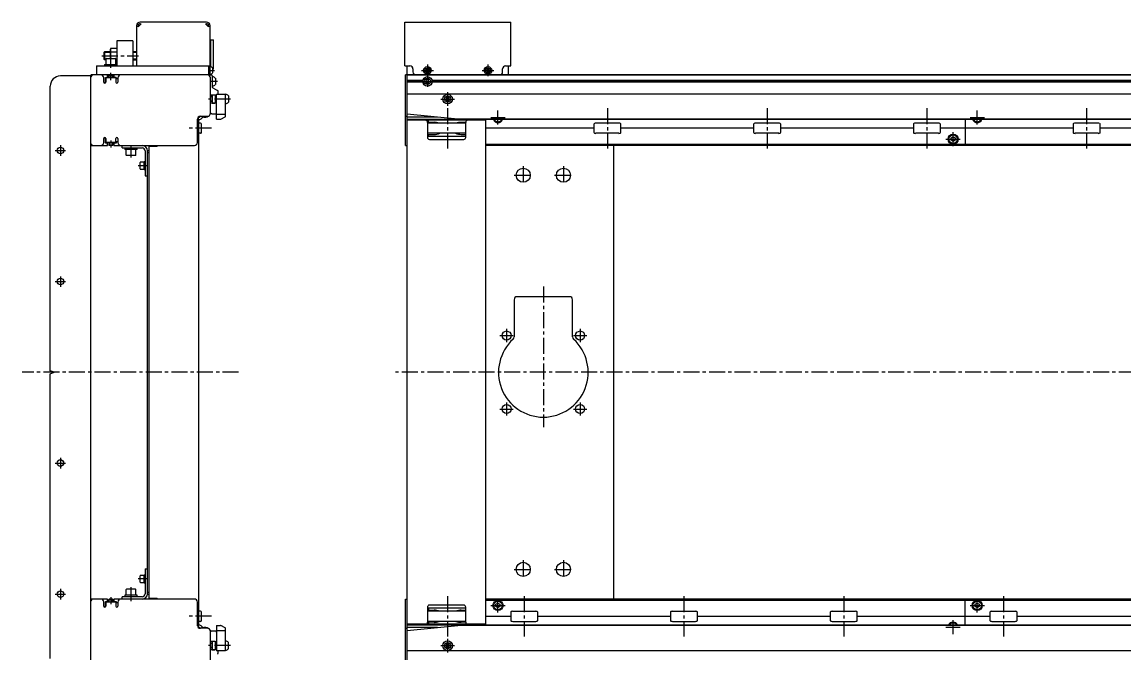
# Model space of a CAD drawing. Extents: x -10 to 4391, y -8 to 1101.
# Drawn here: x -10 to 1084, y 474 to 1101 of the extents above; entities that cross this region are included whole.
import ezdxf

# ---------------------------------------------------------------- set-up
doc = ezdxf.new("R2010")
doc.units = 0
doc.header["$LTSCALE"] = 0.5
doc.linetypes.add('CENTER', pattern=[50.8, 31.75, -6.35, 6.35, -6.35])
for name, color, linetype in [('MSM_CENTER', 1, 'CENTER'), ('MSM_CONTINUOUS', 7, 'CONTINUOUS'), ('MSM_NARROW', 5, 'CONTINUOUS')]:
    doc.layers.add(name, color=color, linetype=linetype)

msp = doc.modelspace()

# ---------------------------------------------------------------- linework, layer by layer
at = {"layer": 'MSM_CENTER'}
for p, q in [((69, 1067.4), (105.6, 1067.4)), ((78, 1055.4), (78, 1066.9)), ((174.6, 1052.9), (180.8, 1052.9)), ((386.4, 1052.9), (398.1, 1052.9)), ((392.2, 1058.7), (392.2, 1035.3)), ((446.4, 1052.9), (458.1, 1052.9)), ((452.2, 1058.7), (452.2, 1047.1)), ((78, 1043.4), (78, 1050.4)), ((183.8, 1042), (177, 1042)), ((385.5, 1042), (399, 1042)), ((412.2, 1031.3), (412.2, 1017.8)), ((196.7, 1024.5), (175, 1024.5)), ((405.5, 1024.5), (419, 1024.5)), ((412.2, 1015.5), (412.2, 975.5)), ((462.2, 999.2), (462.2, 1013.3)), ((570.7, 1015.5), (570.7, 975.5)), ((729.2, 1015.5), (729.2, 975.5)), ((887.7, 1015.5), (887.7, 975.5)), ((937.7, 999.2), (937.7, 1013.3)), ((1046.2, 1015.5), (1046.2, 975.5)), ((455.2, 1006.2), (469.2, 1006.2)), ((930.7, 1006.2), (944.8, 1006.2)), ((178, 995.5), (155.5, 995.5)), ((913.7, 977.7), (913.7, 991.8)), ((28, 978.6), (28, 968.1)), ((78, 983.4), (78, 976.4)), ((98, 978.1), (98, 966.6)), ((906.7, 984.7), (920.8, 984.7)), ((22.8, 973.4), (33.2, 973.4)), ((114.1, 958.4), (105.1, 958.4)), ((487.2, 957.9), (487.2, 939.9)), ((527.2, 957.9), (527.2, 939.9)), ((478.2, 948.9), (496.3, 948.9)), ((518.2, 948.9), (536.2, 948.9)), ((22.8, 843.4), (33.2, 843.4)), ((28, 848.6), (28, 838.1)), ((507.2, 838.4), (507.2, 698.9)), ((464.2, 789.9), (477.2, 789.9)), ((470.7, 796.4), (470.7, 783.4)), ((537.2, 789.9), (550.3, 789.9)), ((543.7, 796.4), (543.7, 783.4)), ((204.8, 753.4), (-10, 753.4)), ((3633.9, 753.4), (359.7, 753.4)), ((470.7, 723.4), (470.7, 710.4)), ((543.7, 723.4), (543.7, 710.4)), ((464.2, 716.9), (477.2, 716.9)), ((537.2, 716.9), (550.3, 716.9)), ((28, 668.6), (28, 658.1)), ((22.8, 663.4), (33.2, 663.4)), ((487.2, 566.9), (487.2, 548.9)), ((527.2, 566.9), (527.2, 548.9)), ((114.1, 548.4), (105.1, 548.4)), ((478.2, 557.9), (496.3, 557.9)), ((518.2, 557.9), (536.2, 557.9)), ((28, 538.6), (28, 528.1)), ((98, 540.2), (98, 526.4)), ((22.8, 533.4), (33.2, 533.4)), ((78, 530.4), (78, 523.4)), ((412.2, 531.3), (412.2, 491.3)), ((462.2, 515), (462.2, 529)), ((488.2, 531.3), (488.2, 491.3)), ((646.7, 531.3), (646.7, 491.3)), ((805.2, 531.3), (805.2, 491.3)), ((937.7, 515), (937.7, 529)), ((963.7, 531.3), (963.7, 491.3)), ((455.2, 522), (469.2, 522)), ((930.7, 522), (944.8, 522)), ((178, 511.3), (155.5, 511.3)), ((913.7, 493.5), (913.7, 507.5)), ((906.7, 500.5), (920.8, 500.5)), ((196.7, 482.2), (175, 482.2)), ((405.5, 482.2), (419, 482.2)), ((412.2, 489), (412.2, 475.5))]:
    msp.add_line(p, q, dxfattribs=at)
at = {"layer": 'MSM_CONTINUOUS'}
for p, q in [((103.6, 1097.3), (103.6, 1057.4)), ((108.2, 1099.3), (105.2, 1096.3)), ((105.2, 1096.3), (105.2, 1097.3)), ((173, 1100.9), (107.2, 1100.9)), ((107.2, 1099.3), (108.2, 1099.3)), ((175, 1096.3), (172, 1099.3)), ((172, 1099.3), (173, 1099.3)), ((175, 1097.3), (175, 1096.3)), ((176.6, 1048.4), (176.6, 1097.3)), ((369.8, 1057.4), (369.8, 1100.9)), ((369.8, 1100.9), (474.8, 1100.9)), ((474.8, 1057.4), (474.8, 1100.9)), ((177, 1083.4), (177, 1056.6)), ((177, 1083.4), (180, 1083.4)), ((180, 1056.4), (180, 1083.4)), ((78.2, 1074.9), (77.5, 1073.6)), ((77.5, 1073.6), (77.5, 1064.9)), ((78.2, 1074.9), (84, 1074.9)), ((100, 1082.4), (84, 1082.4)), ((84, 1082.4), (84, 1057.4)), ((100, 1082.4), (100, 1057.4)), ((71, 1070.7), (71.7, 1071.4)), ((71, 1070.7), (71, 1064.1)), ((71.7, 1063.4), (71, 1064.1)), ((77.5, 1071.4), (71.7, 1071.4)), ((71.7, 1071.4), (71.7, 1063.4)), ((73, 1063.4), (71.7, 1063.4)), ((73, 1064.3), (73, 1058.9)), ((73.6, 1064.9), (82.4, 1064.9)), ((78.2, 1071.2), (84, 1071.2)), ((83, 1058.9), (83, 1064.3)), ((83, 1063.6), (84, 1063.6)), ((103.6, 1071.4), (100, 1071.4)), ((100, 1063.4), (103.6, 1063.4)), ((64, 1057.4), (64, 1048.4)), ((64, 1057.4), (176.6, 1057.4)), ((71.9, 1058.9), (71.9, 1057.4)), ((71.9, 1058.9), (84, 1058.9)), ((83, 1059.9), (84, 1059.9)), ((175, 1057.4), (175, 1048.4)), ((178.8, 1055.4), (178.8, 1050.4)), ((369.8, 1057.4), (374.8, 1057.4)), ((372.2, 449.4), (372.2, 1057.4)), ((377.8, 1054.4), (377.8, 1051.4)), ((392.2, 1054.3), (391, 1053.6)), ((391, 1052.2), (391, 1053.6)), ((391, 1052.2), (392.2, 1051.5)), ((393.5, 1053.6), (392.2, 1054.3)), ((392.2, 1051.5), (393.5, 1052.2)), ((393.5, 1052.2), (393.5, 1053.6)), ((452.2, 1054.3), (451, 1053.6)), ((451, 1052.2), (451, 1053.6)), ((451, 1052.2), (452.2, 1051.5)), ((453.5, 1053.6), (452.2, 1054.3)), ((452.2, 1051.5), (453.5, 1052.2)), ((453.5, 1052.2), (453.5, 1053.6)), ((466.8, 1051.4), (466.8, 1054.4)), ((469.8, 1057.4), (474.8, 1057.4)), ((472.2, 1057.4), (472.2, 1048.4)), ((58, 1047.4), (28, 1047.4)), ((58, 1047.9), (58, 458.9)), ((176.6, 1048.4), (58.5, 1048.4)), ((71, 1041.4), (71, 1045.4)), ((72.8, 1040.9), (72.8, 1045.9)), ((72.8, 1045.9), (76, 1045.9)), ((72.9, 1040.9), (72.8, 1040.9)), ((73, 1045.9), (73, 1041.4)), ((83, 1045.4), (73, 1045.4)), ((74.8, 1045.9), (74.8, 1048.4)), ((75, 1048.4), (75, 1045.9)), ((76.4, 1048.4), (76, 1048)), ((76, 1045.4), (76, 1048)), ((76, 1048), (80, 1048)), ((80, 1048), (79.6, 1048.4)), ((80, 1045.4), (80, 1048)), ((83.3, 1045.9), (80, 1045.9)), ((81, 1045.9), (81, 1048.4)), ((81.2, 1048.4), (81.2, 1045.9)), ((83, 1045.9), (83, 1041.4)), ((83.3, 1045.9), (83.3, 1044.9)), ((83.3, 1044.9), (85, 1044.9)), ((85, 1045.4), (85, 1041.4)), ((178, 1048.3), (174.5, 1048.3)), ((177, 1010.6), (177, 1045.4)), ((178.5, 1042), (179, 1042.9)), ((179, 1041.2), (178.5, 1042)), ((179, 1036.1), (179, 1047.3)), ((181.8, 1045.2), (181.8, 1038.9)), ((3623.9, 1048.4), (370.6, 1048.4)), ((370.6, 978.4), (370.6, 1048.4)), ((3622.2, 1048.3), (372.2, 1048.3)), ((387.6, 1042.9), (372.2, 1042.9)), ((387.5, 1042), (372.2, 1042)), ((387.6, 1041.2), (372.2, 1041.2)), ((392.2, 1043.8), (390.7, 1042.9)), ((390.7, 1042.9), (390.7, 1041.2)), ((390.7, 1041.2), (392.2, 1040.3)), ((393.7, 1042.9), (392.2, 1043.8)), ((392.2, 1040.3), (393.7, 1041.2)), ((393.7, 1041.2), (393.7, 1042.9)), ((3597.6, 1042.9), (396.9, 1042.9)), ((3597.6, 1041.2), (396.9, 1041.2)), ((3597.5, 1042), (397, 1042)), ((397.2, 1048.3), (397.2, 1048.4)), ((427.2, 1048.4), (427.2, 1048.3)), ((18, 754.9), (18, 1037.4)), ((177, 1028.8), (181.5, 1028.8)), ((184.1, 1032.8), (179.5, 1035.3)), ((181.5, 1028.8), (181.5, 1020.3)), ((183, 1004.5), (183, 1029.5)), ((183, 1029.5), (192, 1029.5)), ((184.6, 1029.5), (184.6, 1032)), ((192, 1007.7), (192, 1029.5)), ((3622.2, 1029.5), (372.2, 1029.5)), ((177.4, 1027), (177, 1026.6)), ((177, 1022.5), (177.4, 1022)), ((181.5, 1020.3), (177, 1020.3)), ((178.5, 1027), (177.4, 1027)), ((177.4, 1022), (177.4, 1027)), ((178.5, 1022), (177.4, 1022)), ((181.5, 1028.5), (178.5, 1028.5)), ((178.5, 1028.5), (178.5, 1020.5)), ((178.5, 1020.5), (181.5, 1020.5)), ((181.5, 1027.3), (183, 1027.3)), ((183, 1027), (181.5, 1027)), ((181.5, 1022), (183, 1022)), ((183, 1021.8), (181.5, 1021.8)), ((194.7, 1027.7), (194.7, 1021.4)), ((411.4, 1026), (410.5, 1024.5)), ((410.5, 1024.5), (411.4, 1023)), ((411.4, 1026), (413.1, 1026)), ((411.4, 1023), (413.1, 1023)), ((414, 1024.5), (413.1, 1026)), ((413.1, 1023), (414, 1024.5)), ((167, 1007.4), (173.8, 1007.4)), ((174.5, 1007.4), (174.5, 1007.5)), ((178.3, 1010), (182, 1010)), ((183, 1009.5), (192, 1009.5)), ((187.2, 1004.7), (191.4, 1006.8)), ((370.6, 1007.4), (372.2, 1007.4)), ((422.2, 1004.5), (372.2, 1009.5)), ((164, 981.4), (164, 1004.4)), ((165.5, 1003.4), (164, 1003.4)), ((164.1, 1005.1), (164.1, 1003.4)), ((164.6, 1005.8), (164.6, 1004.6)), ((165.1, 1004.1), (165.6, 1004.1)), ((165.5, 503.4), (165.5, 1003.4)), ((167, 1000.5), (165.5, 1000.5)), ((168, 991.5), (168, 999.5)), ((170.7, 1006.5), (172.4, 1006.5)), ((183, 1004.5), (186.8, 1004.5)), ((402.2, 1006.5), (372.2, 1006.5)), ((3622.2, 1004.1), (372.2, 1004.1)), ((450.2, 1003.4), (372.2, 1003.4)), ((398.8, 1001.4), (392.2, 1001.4)), ((392.2, 1001.4), (392.2, 986.4)), ((430.2, 1000.5), (392.2, 1000.5)), ((393.4, 1001.4), (393.4, 1003.4)), ((3622.2, 1004.5), (422.2, 1004.5)), ((430.2, 1001.4), (425.7, 1001.4)), ((430.2, 986.4), (430.2, 1001.4)), ((431.1, 1003.4), (431.1, 1003.1)), ((450.2, 502.6), (450.2, 1004.1)), ((462.2, 1003.9), (461.9, 1004.1)), ((462.6, 1004.1), (462.2, 1003.9)), ((557.3, 999.5), (557.3, 991.5)), ((582.2, 1000.5), (559.3, 1000.5)), ((584.2, 991.5), (584.2, 999.5)), ((715.8, 999.5), (715.8, 991.5)), ((740.7, 1000.5), (717.8, 1000.5)), ((742.7, 991.5), (742.7, 999.5)), ((874.3, 999.5), (874.3, 991.5)), ((899.2, 1000.5), (876.3, 1000.5)), ((901.2, 991.5), (901.2, 999.5)), ((925.7, 1004.1), (925.7, 979.4)), ((937.7, 1003.9), (937.4, 1004.1)), ((938.1, 1004.1), (937.7, 1003.9)), ((1032.8, 999.5), (1032.8, 991.5)), ((1057.7, 1000.5), (1034.8, 1000.5)), ((1059.7, 991.5), (1059.7, 999.5)), ((71, 981.4), (71, 985.4)), ((72.8, 985.9), (72.9, 985.9)), ((72.8, 980.9), (72.8, 985.9)), ((73, 985.4), (73, 981.4)), ((83, 981.4), (83, 985.4)), ((85, 985.4), (85, 981.4)), ((167, 990.5), (165.5, 990.5)), ((430.2, 990.5), (392.2, 990.5)), ((392.2, 989.4), (398.8, 989.4)), ((430.2, 987.4), (392.2, 987.4)), ((393.4, 987.4), (393.4, 989.4)), ((425.7, 989.4), (430.2, 989.4)), ((557.3, 995.5), (450.2, 995.5)), ((582.2, 990.5), (559.3, 990.5)), ((715.8, 995.5), (584.2, 995.5)), ((740.7, 990.5), (717.8, 990.5)), ((874.3, 995.5), (742.7, 995.5)), ((899.2, 990.5), (876.3, 990.5)), ((1032.8, 995.5), (901.2, 995.5)), ((911.7, 985.9), (913.7, 987.1)), ((911.7, 983.6), (911.7, 985.9)), ((913.7, 987.1), (915.7, 985.9)), ((915.7, 985.9), (915.7, 983.6)), ((1057.7, 990.5), (1034.8, 990.5)), ((1191.3, 995.5), (1059.7, 995.5)), ((58.5, 978.4), (74.8, 978.4)), ((74.8, 980.9), (72.8, 980.9)), ((83, 981.4), (73, 981.4)), ((74.8, 978.4), (74.8, 980.9)), ((76, 981.4), (76, 978.8)), ((76.4, 978.4), (76, 978.8)), ((76, 978.8), (80, 978.8)), ((79.6, 978.4), (76.4, 978.4)), ((80, 978.8), (79.6, 978.4)), ((80, 981.4), (80, 978.8)), ((83.3, 980.9), (81.2, 980.9)), ((81.2, 980.9), (81.2, 978.4)), ((81.2, 978.4), (161, 978.4)), ((83.3, 981.9), (83.3, 980.9)), ((85, 981.9), (83.3, 981.9)), ((89.4, 976.1), (89.4, 978.4)), ((89.4, 976.1), (109.1, 976.1)), ((91.9, 976.1), (91.9, 974.6)), ((104.1, 974.6), (91.9, 974.6)), ((93, 974.6), (93, 969.2)), ((103, 969.2), (103, 974.6)), ((104.1, 974.6), (104.1, 976.1)), ((124, 977.4), (116, 977.4)), ((116, 529.4), (116, 977.4)), ((124, 977.4), (124, 978.4)), ((370.6, 978.4), (372.2, 978.4)), ((394.2, 984.4), (428.2, 984.4)), ((3620.2, 979.4), (450.2, 979.4)), ((3623.9, 978.4), (450.2, 978.4)), ((577.2, 528.4), (577.2, 978.4)), ((913.7, 982.4), (911.7, 983.6)), ((915.7, 983.6), (913.7, 982.4)), ((102.4, 968.6), (93.6, 968.6)), ((112.1, 973.1), (112.1, 948.4)), ((114.4, 533.4), (114.4, 973.4)), ((114.4, 973.4), (116, 973.4)), ((114.4, 971.4), (116, 971.4)), ((107.1, 955.3), (107.1, 961.5)), ((111.1, 961.9), (107.5, 961.9)), ((107.5, 954.9), (111.1, 954.9)), ((112.1, 962.2), (111.1, 962.2)), ((111.1, 954.6), (111.1, 962.2)), ((111.1, 954.6), (112.1, 954.6)), ((112.1, 948.4), (114.4, 948.4)), ((478.2, 825.4), (478.2, 788.5)), ((533.2, 828.4), (481.2, 828.4)), ((536.2, 788.5), (536.2, 825.4)), ((22, 753.4), (18, 754.9)), ((18, 751.9), (22, 753.4)), ((18, 469.4), (18, 751.9)), ((112.1, 558.4), (112.1, 533.7)), ((112.1, 558.4), (114.4, 558.4)), ((107.1, 545.3), (107.1, 551.5)), ((111.1, 551.9), (107.5, 551.9)), ((112.1, 552.2), (111.1, 552.2)), ((111.1, 544.6), (111.1, 552.2)), ((93, 537.6), (93, 532.2)), ((102.4, 538.2), (93.6, 538.2)), ((103, 532.2), (103, 537.6)), ((107.5, 544.9), (111.1, 544.9)), ((111.1, 544.6), (112.1, 544.6)), ((74.8, 528.4), (58.5, 528.4)), ((71, 521.4), (71, 525.4)), ((72.8, 520.9), (72.8, 525.9)), ((72.8, 525.9), (74.8, 525.9)), ((73, 525.4), (73, 521.4)), ((83, 525.4), (73, 525.4)), ((74.8, 525.9), (74.8, 528.4)), ((76.4, 528.4), (76, 528)), ((76, 525.4), (76, 528)), ((76, 528), (80, 528)), ((79.6, 528.4), (76.4, 528.4)), ((80, 528), (79.6, 528.4)), ((80, 525.4), (80, 528)), ((81.2, 528.4), (81.2, 525.9)), ((161, 528.4), (81.2, 528.4)), ((81.2, 525.9), (83.3, 525.9)), ((83, 525.4), (83, 521.4)), ((83.3, 525.9), (83.3, 524.9)), ((85, 525.4), (85, 521.4)), ((109.1, 530.7), (89.4, 530.7)), ((89.4, 528.4), (89.4, 530.7)), ((91.9, 532.2), (91.9, 530.7)), ((104.1, 532.2), (91.9, 532.2)), ((104.1, 530.7), (104.1, 532.2)), ((114.4, 535.4), (116, 535.4)), ((114.4, 533.4), (116, 533.4)), ((116, 529.4), (124, 529.4)), ((124, 528.4), (124, 529.4)), ((164, 502.4), (164, 525.4)), ((370.6, 528.4), (372.2, 528.4)), ((370.6, 458.4), (370.6, 528.4)), ((3623.9, 528.4), (450.2, 528.4)), ((450.2, 527.4), (3620.2, 527.4)), ((925.7, 502.6), (925.7, 527.4)), ((72.9, 520.9), (72.8, 520.9)), ((83.3, 524.9), (85, 524.9)), ((167, 516.3), (165.5, 516.3)), ((168, 507.3), (168, 515.3)), ((392.2, 520.4), (392.2, 505.4)), ((430.2, 519.4), (392.2, 519.4)), ((392.2, 517.4), (398.8, 517.4)), ((430.2, 516.3), (392.2, 516.3)), ((393.4, 519.4), (393.4, 517.4)), ((428.2, 522.4), (394.2, 522.4)), ((425.7, 517.4), (430.2, 517.4)), ((430.2, 505.4), (430.2, 520.4)), ((460.2, 523.2), (462.2, 524.4)), ((460.2, 520.9), (460.2, 523.2)), ((462.2, 519.7), (460.2, 520.9)), ((462.2, 524.4), (464.2, 523.2)), ((464.2, 520.9), (462.2, 519.7)), ((464.2, 523.2), (464.2, 520.9)), ((474.8, 515.3), (474.8, 507.3)), ((476.8, 516.3), (499.7, 516.3)), ((501.7, 507.3), (501.7, 515.3)), ((633.3, 515.3), (633.3, 507.3)), ((635.3, 516.3), (658.2, 516.3)), ((660.2, 507.3), (660.2, 515.3)), ((791.8, 515.3), (791.8, 507.3)), ((793.8, 516.3), (816.7, 516.3)), ((818.7, 507.3), (818.7, 515.3)), ((935.7, 523.2), (937.7, 524.4)), ((935.7, 520.9), (935.7, 523.2)), ((937.7, 519.7), (935.7, 520.9)), ((937.7, 524.4), (939.7, 523.2)), ((939.7, 520.9), (937.7, 519.7)), ((939.7, 523.2), (939.7, 520.9)), ((950.3, 515.3), (950.3, 507.3)), ((952.3, 516.3), (975.2, 516.3)), ((977.2, 507.3), (977.2, 515.3)), ((165.5, 503.4), (164, 503.4)), ((164.1, 501.7), (164.1, 503.4)), ((167, 506.3), (165.5, 506.3)), ((450.2, 503.4), (372.2, 503.4)), ((430.2, 506.3), (392.2, 506.3)), ((398.8, 505.4), (392.2, 505.4)), ((393.4, 505.4), (393.4, 503.4)), ((430.2, 505.4), (425.7, 505.4)), ((431.1, 503.4), (431.1, 503.7)), ((450.2, 511.3), (474.8, 511.3)), ((476.8, 506.3), (499.7, 506.3)), ((501.7, 511.3), (633.3, 511.3)), ((635.3, 506.3), (658.2, 506.3)), ((660.2, 511.3), (791.8, 511.3)), ((793.8, 506.3), (816.7, 506.3)), ((818.7, 511.3), (950.3, 511.3)), ((952.3, 506.3), (975.2, 506.3)), ((977.2, 511.3), (1108.8, 511.3)), ((164.6, 502.1), (164.6, 501)), ((165.6, 502.6), (165.1, 502.6)), ((173.8, 499.4), (167, 499.4)), ((172.4, 500.2), (170.7, 500.2)), ((174.5, 499.3), (174.5, 499.4)), ((177, 461.4), (177, 496.2)), ((182, 496.7), (178.3, 496.7)), ((183, 502.2), (186.8, 502.2)), ((183, 502.2), (183, 477.2)), ((183, 497.2), (192, 497.2)), ((191.4, 500), (187.2, 502.1)), ((192, 477.2), (192, 499.1)), ((370.6, 499.4), (372.2, 499.4)), ((3622.2, 502.6), (372.2, 502.6)), ((372.2, 497.2), (422.2, 502.2)), ((402.2, 500.2), (372.2, 500.2)), ((3622.2, 502.2), (422.2, 502.2)), ((913.4, 502.6), (913.7, 502.9)), ((913.7, 502.9), (914.1, 502.6)), ((177, 486.5), (181.5, 486.5)), ((177.4, 484.7), (177, 484.3)), ((178.5, 484.7), (177.4, 484.7)), ((177.4, 479.7), (177.4, 484.7)), ((181.5, 486.2), (178.5, 486.2)), ((178.5, 486.2), (178.5, 478.2)), ((181.5, 486.5), (181.5, 478)), ((181.5, 485), (183, 485)), ((183, 484.7), (181.5, 484.7)), ((194.7, 479.1), (194.7, 485.4)), ((411.4, 483.7), (410.5, 482.2)), ((410.5, 482.2), (411.4, 480.7)), ((413.1, 483.7), (411.4, 483.7)), ((414, 482.2), (413.1, 483.7)), ((413.1, 480.7), (414, 482.2)), ((177, 480.2), (177.4, 479.7)), ((181.5, 478), (177, 478)), ((178.5, 479.7), (177.4, 479.7)), ((178.5, 478.2), (181.5, 478.2)), ((181.5, 479.7), (183, 479.7)), ((183, 479.5), (181.5, 479.5)), ((192, 477.2), (183, 477.2)), ((184.6, 474.8), (184.6, 477.2)), ((3622.2, 477.2), (372.2, 477.2)), ((413.1, 480.7), (411.4, 480.7))]:
    msp.add_line(p, q, dxfattribs=at)
for centre, radius in [((392.2, 1052.9), 3.8), ((392.2, 1052.9), 2.53), ((452.2, 1052.9), 3.8), ((452.2, 1052.9), 2.53), ((392.2, 1042), 4.75), ((392.2, 1042), 3.13), ((412.2, 1024.5), 4.75), ((412.2, 1024.5), 3.13), ((913.7, 984.7), 5), ((913.7, 984.7), 4.25), ((28, 973.4), 3.25), ((487.2, 948.9), 7), ((527.2, 948.9), 7), ((28, 843.4), 3.25), ((470.7, 789.9), 4.5), ((543.7, 789.9), 4.5), ((470.7, 716.9), 4.5), ((543.7, 716.9), 4.5), ((28, 663.4), 3.25), ((487.2, 557.9), 7), ((527.2, 557.9), 7), ((28, 533.4), 3.25), ((462.2, 522), 5), ((462.2, 522), 4.25), ((937.7, 522), 5), ((937.7, 522), 4.25), ((412.2, 482.2), 4.75), ((412.2, 482.2), 3.13)]:
    msp.add_circle(centre, radius, dxfattribs=at)
for centre, radius, start, end in [((107.2, 1097.3), 3.6, 90, 180), ((107.2, 1097.3), 2, 90, 180), ((173, 1097.3), 3.6, 0, 90), ((173, 1097.3), 2, 0, 90), ((81.1, 1073), 3.45, 147.0581, 212.9419), ((73.6, 1064.3), 0.6, 90, 180), ((91.2, 1067.4), 13.5, 163.7284, 190.551), ((82.4, 1064.3), 0.6, 0, 90), ((175.9, 1053), 3.8, 40.3591, 79.4524), ((172, 1056.4), 8, 328.2117, 0), ((374.8, 1054.4), 3, 0, 90), ((380.8, 1051.4), 3, 180, 270), ((463.8, 1051.4), 3, 270, 0), ((469.8, 1054.4), 3, 90, 180), ((28, 1037.4), 10, 90, 180), ((58.5, 1047.9), 0.5, 90, 180), ((61, 1045.4), 3, 90, 180), ((68, 1045.4), 3, 0, 90), ((72, 1041.4), 1, 180, 0), ((84, 1041.4), 1, 180, 0), ((88, 1045.4), 3, 90, 180), ((174, 1045.4), 3, 0, 90), ((175.9, 1052.8), 3.8, 280.5476, 319.6409), ((178, 1047.3), 1, 0, 90), ((178.1, 1042.1), 4.75, 39.7731, 79.0684), ((178.1, 1042), 4.75, 280.9316, 320.2269), ((180, 1036.1), 1, 180, 241.8214), ((183.6, 1032), 1, 0, 61.8214), ((191.1, 1024.6), 4.75, 39.7731, 79.0684), ((191.1, 1024.5), 4.75, 280.9316, 320.2269), ((167, 1004.4), 3, 90, 180), ((165.6, 1007.8), 1.25, 245.7378, 338.4365), ((172.4, 1009.5), 3, 270, 315), ((173.8, 1010.6), 3.2, 270, 0), ((178.3, 1007.1), 3, 90, 119.6655), ((182, 1011), 1, 270, 0), ((191, 1007.7), 1, 296.5651, 0), ((165.6, 1007.8), 2, 238.6055, 245.3363), ((164.9, 1005.8), 0.3, 116.6542, 180), ((165.1, 1004.6), 0.5, 180, 270), ((165.6, 1007.8), 3.7, 270, 320.0745), ((167, 999.5), 1, 0, 90), ((170.7, 1003.5), 3, 90, 140.0745), ((186.8, 1005.6), 1, 270, 296.5651), ((390.3, 1001.4), 2, 360, 90), ((398.1, 983.7), 17.8, 71.5235, 87.6405), ((425.9, 984.6), 16.8, 90.8876, 108.8842), ((432.2, 1001.4), 2, 90, 180), ((462.2, 1006.2), 5, 204.8346, 335.1654), ((462.2, 1006.2), 4.25, 209.6116, 330.3884), ((558.2, 999.4), 0.882, 115.5328, 172.1027), ((559.3, 997.1), 3.41, 89.6687, 115.2454), ((582.2, 997.1), 3.41, 64.7546, 90.3313), ((583.3, 999.4), 0.882, 7.8973, 64.4672), ((716.7, 999.4), 0.882, 115.5328, 172.1027), ((717.8, 997.1), 3.41, 89.6687, 115.2454), ((740.7, 997.1), 3.41, 64.7546, 90.3313), ((741.8, 999.4), 0.882, 7.8973, 64.4672), ((875.2, 999.4), 0.882, 115.5328, 172.1027), ((876.3, 997.1), 3.41, 89.6687, 115.2454), ((899.2, 997.1), 3.41, 64.7546, 90.3313), ((900.3, 999.4), 0.882, 7.8973, 64.4672), ((937.7, 1006.2), 5, 204.8346, 335.1654), ((937.7, 1006.2), 4.25, 209.6116, 330.3884), ((1033.7, 999.4), 0.882, 115.5328, 172.1027), ((1034.8, 997.1), 3.41, 89.6687, 115.2454), ((1057.7, 997.1), 3.41, 64.7546, 90.3313), ((1058.8, 999.4), 0.882, 7.8973, 64.4672), ((72, 985.4), 1, 0, 180), ((84, 985.4), 1, 0, 180), ((167, 991.5), 1, 270, 0), ((394.2, 986.4), 2, 180, 270), ((398.6, 1005.2), 15.8, 270.8049, 291.4888), ((426.4, 1007.2), 17.8, 249.6263, 267.6096), ((428.2, 986.4), 2, 270, 0), ((558.2, 991.6), 0.882, 187.8973, 244.4672), ((559.3, 993.9), 3.41, 244.7546, 270.3313), ((582.2, 993.9), 3.41, 269.6687, 295.2454), ((583.3, 991.6), 0.882, 295.5328, 352.1027), ((716.7, 991.6), 0.882, 187.8973, 244.4672), ((717.8, 993.9), 3.41, 244.7546, 270.3313), ((740.7, 993.9), 3.41, 269.6687, 295.2454), ((741.8, 991.6), 0.882, 295.5328, 352.1027), ((875.2, 991.6), 0.882, 187.8973, 244.4672), ((876.3, 993.9), 3.41, 244.7546, 270.3313), ((899.2, 993.9), 3.41, 269.6687, 295.2454), ((900.3, 991.6), 0.882, 295.5328, 352.1027), ((1033.7, 991.6), 0.882, 187.8973, 244.4672), ((1034.8, 993.9), 3.41, 244.7546, 270.3313), ((1057.7, 993.9), 3.41, 269.6687, 295.2454), ((1058.8, 991.6), 0.882, 295.5328, 352.1027), ((61, 981.4), 3, 180, 270), ((58.5, 978.9), 0.5, 180, 270), ((68, 981.4), 3, 270, 0), ((88, 981.4), 3, 180, 270), ((109.1, 973.1), 5.3, 0, 90), ((109.1, 973.1), 3, 0, 90), ((161, 981.4), 3, 270, 0), ((93.6, 969.2), 0.6, 180, 270), ((102.4, 969.2), 0.6, 270, 0), ((107.5, 961.5), 0.4, 90, 180), ((107.5, 955.3), 0.4, 180, 270), ((481.2, 825.4), 3, 90, 180), ((533.2, 825.4), 3, 360, 90), ((475.3, 788.5), 3, 312.3521, 0), ((539.2, 788.5), 3, 180, 227.6479), ((507.2, 753.4), 44.5, 132.3521, 47.6479), ((107.5, 551.5), 0.4, 90, 180), ((93.6, 537.6), 0.6, 90, 180), ((102.4, 537.6), 0.6, 0, 90), ((107.5, 545.3), 0.4, 180, 270), ((58.5, 527.9), 0.5, 90, 180), ((61, 525.4), 3, 90, 180), ((68, 525.4), 3, 0, 90), ((88, 525.4), 3, 90, 180), ((109.1, 533.7), 5.3, 270, 0), ((109.1, 533.7), 3, 270, 0), ((161, 525.4), 3, 0, 90), ((72, 521.4), 1, 180, 0), ((84, 521.4), 1, 180, 0), ((167, 515.3), 1, 0, 90), ((394.2, 520.4), 2, 90, 180), ((398.6, 501.6), 15.8, 68.5112, 89.1951), ((426.4, 499.6), 17.8, 92.3904, 110.3737), ((428.2, 520.4), 2, 360, 90), ((475.7, 515.2), 0.882, 115.5328, 172.1027), ((476.8, 512.9), 3.41, 89.6687, 115.2454), ((499.7, 512.9), 3.41, 64.7546, 90.3313), ((500.8, 515.2), 0.882, 7.8973, 64.4672), ((634.2, 515.2), 0.882, 115.5328, 172.1027), ((635.3, 512.9), 3.41, 89.6687, 115.2454), ((658.2, 512.9), 3.41, 64.7546, 90.3313), ((659.3, 515.2), 0.882, 7.8973, 64.4672), ((792.7, 515.2), 0.882, 115.5328, 172.1027), ((793.8, 512.9), 3.41, 89.6687, 115.2454), ((816.7, 512.9), 3.41, 64.7546, 90.3313), ((817.8, 515.2), 0.882, 7.8973, 64.4672), ((951.2, 515.2), 0.882, 115.5328, 172.1027), ((952.3, 512.9), 3.41, 89.6687, 115.2454), ((975.2, 512.9), 3.41, 64.7546, 90.3313), ((976.3, 515.2), 0.882, 7.8973, 64.4672), ((167, 507.3), 1, 270, 0), ((390.3, 505.4), 2, 270, 0), ((398.1, 523.1), 17.8, 272.3595, 288.4765), ((425.9, 522.2), 16.8, 251.1158, 269.1124), ((432.2, 505.4), 2, 180, 270), ((475.7, 507.4), 0.882, 187.8973, 244.4672), ((476.8, 509.7), 3.41, 244.7546, 270.3313), ((499.7, 509.7), 3.41, 269.6687, 295.2454), ((500.8, 507.4), 0.882, 295.5328, 352.1027), ((634.2, 507.4), 0.882, 187.8973, 244.4672), ((635.3, 509.7), 3.41, 244.7546, 270.3313), ((658.2, 509.7), 3.41, 269.6687, 295.2454), ((659.3, 507.4), 0.882, 295.5328, 352.1027), ((792.7, 507.4), 0.882, 187.8973, 244.4672), ((793.8, 509.7), 3.41, 244.7546, 270.3313), ((816.7, 509.7), 3.41, 269.6687, 295.2454), ((817.8, 507.4), 0.882, 295.5328, 352.1027), ((913.7, 500.5), 5, 24.8346, 155.1654), ((913.7, 500.5), 4.25, 29.6116, 150.3884), ((951.2, 507.4), 0.882, 187.8973, 244.4672), ((952.3, 509.7), 3.41, 244.7546, 270.3313), ((975.2, 509.7), 3.41, 269.6687, 295.2454), ((976.3, 507.4), 0.882, 295.5328, 352.1027), ((167, 502.4), 3, 180, 270), ((165.1, 502.1), 0.5, 90, 180), ((164.9, 501), 0.3, 180, 243.3458), ((165.6, 498.9), 2, 114.6637, 121.3945), ((165.6, 498.9), 1.25, 21.5635, 114.2622), ((165.6, 498.9), 3.7, 39.9255, 90), ((170.7, 503.2), 3, 219.9255, 270), ((172.4, 497.2), 3, 45, 90), ((173.8, 496.2), 3.2, 0, 90), ((178.3, 499.7), 3, 240.3345, 270), ((182, 495.7), 1, 0, 90), ((186.8, 501.2), 1, 63.4349, 90), ((191, 499.1), 1, 0, 63.4349), ((191.1, 482.3), 4.75, 39.7731, 79.0684), ((183.6, 474.8), 1, 298.1786, 0), ((191.1, 482.2), 4.75, 280.9316, 320.2269)]:
    msp.add_arc(centre, radius, start, end, dxfattribs=at)
at = {"layer": 'MSM_NARROW'}
for p, q in [((77.5, 1070.7), (71, 1070.7)), ((73, 1064.1), (71, 1064.1)), ((103.6, 1070.7), (100, 1070.7)), ((103.6, 1064.1), (100, 1064.1)), ((75.5, 1045.9), (75.5, 1048.4)), ((76.4, 1045.4), (76.4, 1048.4)), ((79.6, 1045.4), (79.6, 1048.4)), ((80.5, 1045.9), (80.5, 1048.4)), ((178.5, 1026.6), (177, 1026.6)), ((178.5, 1022.5), (177, 1022.5)), ((183, 1026.6), (181.5, 1026.6)), ((183, 1022.5), (181.5, 1022.5)), ((76.4, 981.4), (76.4, 978.4)), ((79.6, 981.4), (79.6, 978.4)), ((76.4, 525.4), (76.4, 528.4)), ((79.6, 525.4), (79.6, 528.4)), ((178.5, 484.3), (177, 484.3)), ((183, 484.3), (181.5, 484.3)), ((178.5, 480.2), (177, 480.2)), ((183, 480.2), (181.5, 480.2))]:
    msp.add_line(p, q, dxfattribs=at)

doc.saveas('drawing.dxf')
